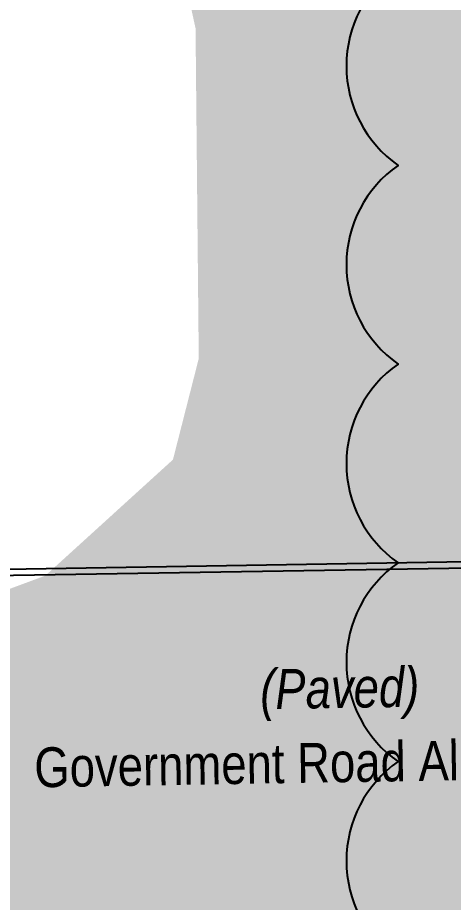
# Model space of a CAD drawing. Extents: x 74381 to 80879, y 6125508 to 6127598.
# Drawn here: x 76538.95 to 76560.9, y 6125978.2 to 6126022.71 of the extents above; entities that cross this region are included whole.
import ezdxf
from ezdxf.enums import TextEntityAlignment as Align

# ---------------------------------------------------------------- set-up
doc = ezdxf.new("R2010")
doc.units = 0
doc.header["$LTSCALE"] = 5
for name, color, linetype in [('AS-ROADS', 254, 'Continuous'), ('L-ROAD-T', 7, 'Continuous'), ('L-TITLEDB', 4, 'Continuous'), ('PROPOSED-SCOPE', 240, 'Continuous')]:
    doc.layers.add(name, color=color, linetype=linetype)
doc.layers.add('T-TEXT', color=48, linetype='Continuous', lineweight=18)
doc.styles.add('80L', font='ARIALN.TTF', dxfattribs={"height": 10})
doc.styles.add('80LS', font='ARIALNI.TTF', dxfattribs={"height": 10})

msp = doc.modelspace()

# ---------------------------------------------------------------- hatches: boundary and pattern name
at = {"layer": 'AS-ROADS'}
h = msp.add_hatch(color=256, dxfattribs=at)
h.dxf.hatch_style = 1
h.paths.add_polyline_path([(76699.391, 6125993.862), (76628.602, 6125992.105), (76624.766, 6125993.542), (76621.571, 6125995.139), (76619.333, 6125998.174), (76617.735, 6126002.167), (76617.485, 6126024.754), (76616.871, 6126057.732), (76614.213, 6126143.22), (76614.262, 6126166.56), (76598.754, 6126166.56), (76599.867, 6126098.469), (76600.536, 6126027.865), (76599.782, 6126021.965), (76597.534, 6126013.283), (76595.032, 6126006.782), (76593.071, 6126004.463), (76587.691, 6125999.803), (76584.248, 6125998.473), (76577.786, 6125997.239), (76574.468, 6125998.692), (76570.644, 6126004.04), (76568.456, 6126007.651), (76566.32, 6126018.689), (76548.075, 6126101.789), (76537.666, 6126143.912), (76522.114, 6126140.515), (76547.91, 6126022.17), (76548.071, 6126005.561), (76546.771, 6126000.473), (76540.347, 6125994.638), (76536.816, 6125993.331), (76533.35, 6125993.069), (76525.117, 6125994.08), (76522.085, 6125996.17), (76519.263, 6126000.454), (76517.067, 6126004.738), (76514.663, 6126009.022), (76510.899, 6126018.948), (76483.873, 6126140.069), (76465.369, 6126136.935), (76493.964, 6126002.544), (76493.754, 6125998.887), (76490.305, 6125993.035), (76487.691, 6125991.259), (76485.182, 6125989.796), (76482.673, 6125989.274), (76479.432, 6125988.856), (76309.648, 6125984.741), (76309.541, 6125973.775), (76475.917, 6125975.112), (76486.219, 6125975.112), (76488.902, 6125974.897), (76491.049, 6125974.897), (76494.161, 6125973.717), (76495.878, 6125972.537), (76501.181, 6125968.677), (76503.542, 6125964.386), (76505.259, 6125960.31), (76506.556, 6125951.37), (76524.112, 6125886.03), (76537.153, 6125889.41), (76522.772, 6125956.671), (76523.749, 6125963.83), (76525.268, 6125967.953), (76527.873, 6125971.532), (76530.369, 6125973.376), (76532.885, 6125974.714), (76535.382, 6125975.039), (76540.591, 6125975.256), (76543.63, 6125975.148), (76546.669, 6125974.172), (76549.925, 6125971.785), (76553.398, 6125968.531), (76554.917, 6125966.687), (76576.96, 6125888.505), (76593.614, 6125892.525), (76578.722, 6125958.129), (76579.383, 6125961.983), (76579.824, 6125965.727), (76581.036, 6125967.709), (76582.027, 6125968.7), (76582.629, 6125970.673), (76588.461, 6125974.183), (76594.126, 6125975.522), (76600.229, 6125974.814), (76605.19, 6125972.415), (76611.257, 6125966.103), (76613.597, 6125958.531), (76615.157, 6125951.627), (76629.107, 6125892.678), (76637.575, 6125895.574), (76622.956, 6125966.215), (76624.961, 6125970.558), (76626.298, 6125975.123), (76629.195, 6125979.132), (76635.211, 6125979.911), (76650.402, 6125980.934), (76699.304, 6125981.297)])
h = msp.add_hatch(color=256, dxfattribs=at)
h.dxf.hatch_style = 1
h.paths.add_polyline_path([(76614.796, 6126124.473), (76599.442, 6126124.473), (76599.867, 6126098.469), (76600.536, 6126027.865), (76599.782, 6126021.965), (76597.534, 6126013.283), (76595.032, 6126006.782), (76593.071, 6126004.463), (76587.691, 6125999.803), (76584.248, 6125998.473), (76577.786, 6125997.239), (76574.468, 6125998.692), (76570.644, 6126004.04), (76568.456, 6126007.651), (76566.32, 6126018.689), (76548.075, 6126101.789), (76542.469, 6126124.473), (76525.844, 6126124.473), (76525.844, 6126123.404), (76547.91, 6126022.17), (76548.071, 6126005.561), (76546.771, 6126000.473), (76540.347, 6125994.638), (76536.816, 6125993.331), (76533.35, 6125993.069), (76525.844, 6125993.991), (76525.844, 6125968.744), (76527.873, 6125971.532), (76530.369, 6125973.376), (76532.885, 6125974.714), (76535.382, 6125975.039), (76540.591, 6125975.256), (76543.63, 6125975.148), (76546.669, 6125974.172), (76549.925, 6125971.785), (76553.398, 6125968.531), (76554.917, 6125966.687), (76559.03, 6125952.099), (76580.091, 6125952.099), (76578.722, 6125958.129), (76579.383, 6125961.983), (76579.824, 6125965.727), (76581.036, 6125967.709), (76582.027, 6125968.7), (76582.629, 6125970.673), (76588.461, 6125974.183), (76594.126, 6125975.522), (76600.229, 6125974.814), (76605.19, 6125972.415), (76611.257, 6125966.103), (76613.597, 6125958.531), (76615.05, 6125952.099), (76625.877, 6125952.099), (76622.956, 6125966.215), (76624.961, 6125970.558), (76626.298, 6125975.123), (76629.195, 6125979.132), (76635.211, 6125979.911), (76638.167, 6125980.111), (76638.167, 6125992.342), (76628.602, 6125992.105), (76624.766, 6125993.542), (76621.571, 6125995.139), (76619.333, 6125998.174), (76617.735, 6126002.167), (76617.485, 6126024.754), (76616.871, 6126057.732)])

# ---------------------------------------------------------------- linework, layer by layer
at = {"layer": 'L-TITLEDB', "flags": 128}
for points in [[(76439.542, 6126152.791), (76465.322, 6126036.116), (76467.99, 6126023.967), (76470.276, 6126013.557), (76458.499, 6125998.662), (76458.583, 6125993.635), (76590.867, 6125995.83), (76586.66, 6126014.991), (76551.015, 6126177.33)], [(76526.198, 6125994.46), (76590.974, 6125995.506), (76586.66, 6126014.991), (76562.621, 6126124.473)]]:
    msp.add_lwpolyline(points, dxfattribs=at)
at = {"layer": 'PROPOSED-SCOPE', "flags": 128}
msp.add_lwpolyline([(76560.62, 6126092.774, 0.520567), (76558.113, 6126085.281, 0.520567), (76558.113, 6126075.281, 0.520567), (76558.113, 6126065.281, 0.520567), (76558.113, 6126055.281, 0.520567), (76558.113, 6126045.281, 0.520567), (76558.113, 6126035.281, 0.520567), (76558.113, 6126025.281, 0.520567), (76558.113, 6126015.281, 0.520567), (76558.113, 6126005.281, 0.520567), (76558.113, 6125995.281, 0.520567), (76558.113, 6125985.281, 0.520567), (76558.113, 6125975.281, 0.520567)], format="xyb", dxfattribs=at)

# ---------------------------------------------------------------- texts
at = {"layer": 'L-ROAD-T', "style": '80L'}
msp.add_text('Government Road Allowance', height=2, rotation=0.9631, dxfattribs=at).set_placement((76554.68, 6125985.233), align=Align.MIDDLE_CENTER)
at = {"layer": 'T-TEXT', "style": '80LS'}
msp.add_text('(Paved)', height=2, rotation=0.9631, dxfattribs=at).set_placement((76555.171, 6125988.979), align=Align.MIDDLE_CENTER)

doc.saveas('drawing.dxf')
